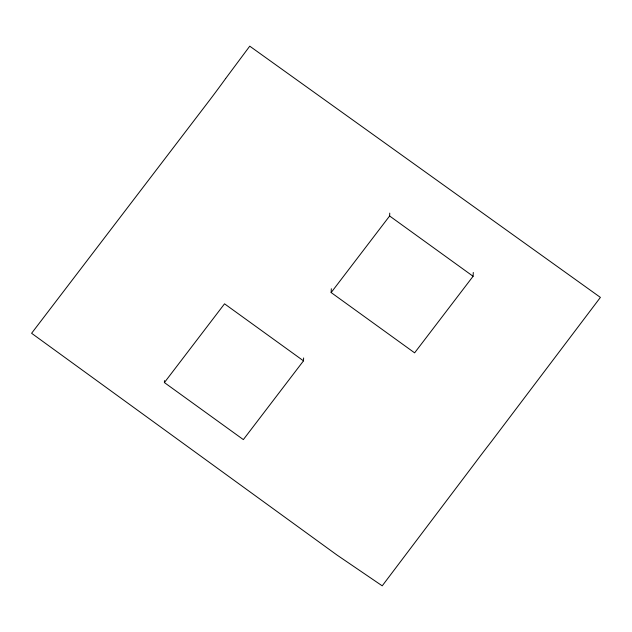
<?xml version="1.0" encoding="UTF-8"?>
<svg xmlns="http://www.w3.org/2000/svg" width="632" height="632" viewBox="0 0 632 632"><rect width="100%" height="100%" fill="white"/><g stroke="black" fill="none" stroke-linecap="round" stroke-linejoin="round"><path stroke-width="0.95" d="M303.629 357.949L303.494 360.848L243.352 439.603L164.391 382.573L164.478 380.646M473.273 272.455L473.092 276.279L414.616 352.846L331.144 292.561L331.326 288.737M331.144 292.561L389.62 215.994L389.754 213.118M164.391 382.573L224.534 303.818L303.494 360.848M389.62 215.994L473.092 276.279M225.648 78.542L224.565 80.035A162.321 22.649 -54.2 0 1 207.77 102.605L31.6 333.277L336.943 555.007L382.226 585.832L474.529 463.675A203.852 28.448 -54.2 0 1 491.309 441.665L600.4 297.403L249.751 46.168L225.648 78.542"/></g></svg>
